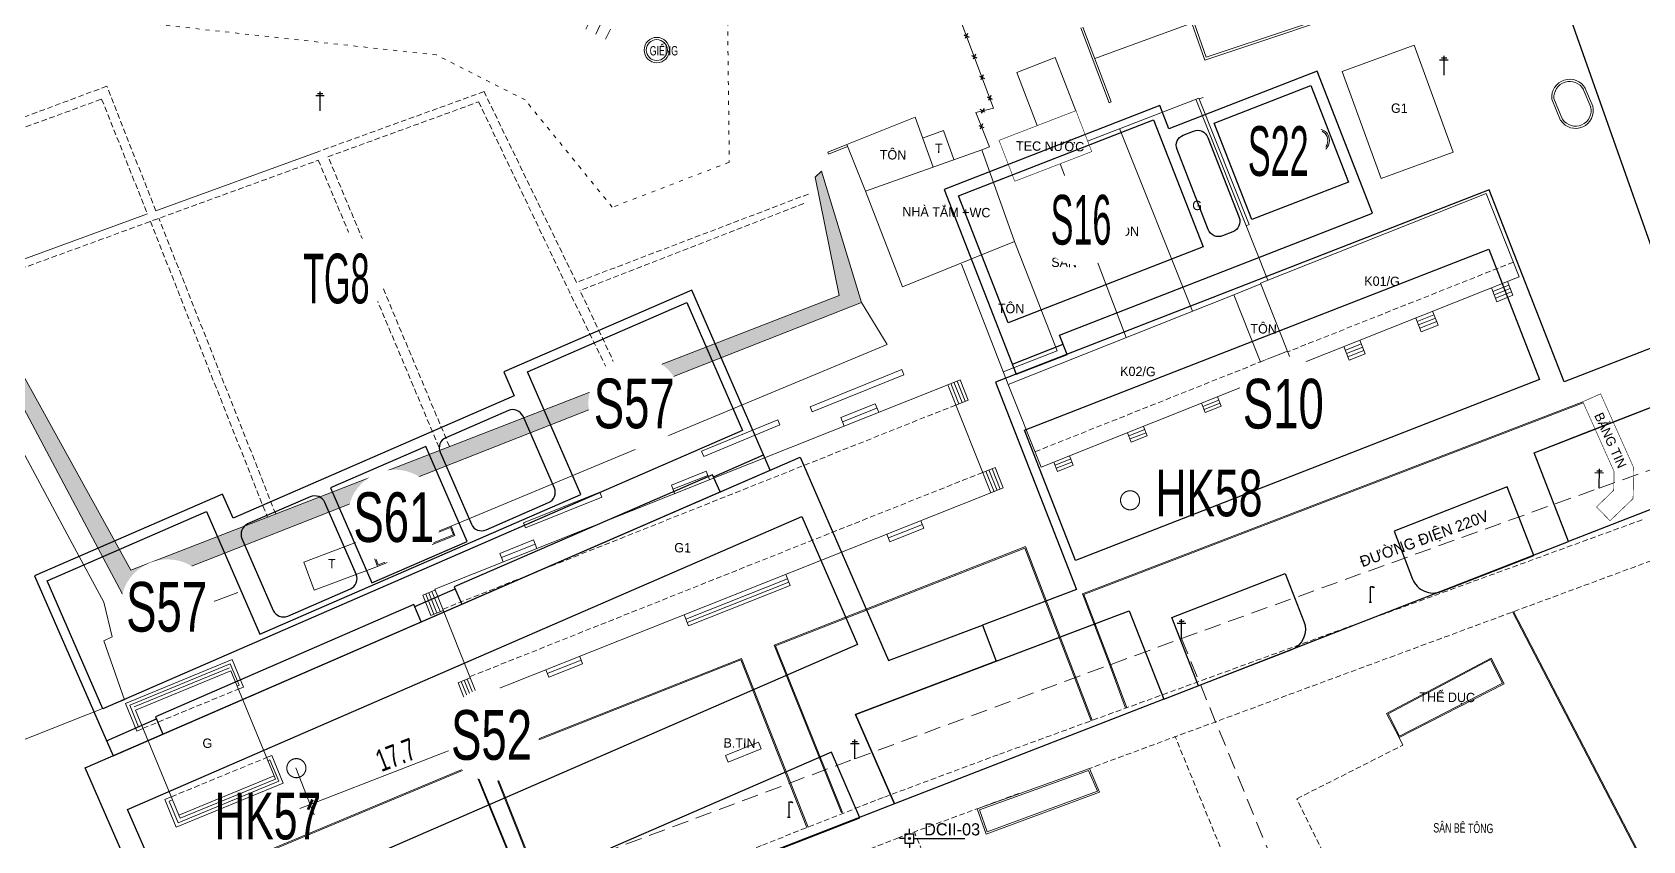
# Model space of a CAD drawing. Header units: inches. Extents: x 496359 to 501064, y 2374078 to 2377203.
# Drawn here: x 500071.6 to 500217.5, y 2376399.7 to 2376473 of the extents above; entities that cross this region are included whole.
import ezdxf
from ezdxf.enums import TextEntityAlignment as Align

# ---------------------------------------------------------------- set-up
doc = ezdxf.new("R2010")
doc.units = ezdxf.units.IN
doc.header["$MEASUREMENT"] = 0
doc.linetypes.add('ACAD_ISO03W100', pattern=[30, 12, -18])
doc.linetypes.add('DASHED', pattern=[0.75, 0.5, -0.25])
for name, color, linetype in [('cd', 7, 'Continuous'), ('chu', 6, 'Continuous'), ('MANH', 147, 'Continuous'), ('MOC - DC2', 1, 'Continuous'), ('NOI', 2, 'Continuous'), ('tl', 8, 'Continuous')]:
    doc.layers.add(name, color=color, linetype=linetype)
for name, color, linetype, lineweight in [('EG Text2', 7, 'Continuous', 18), ('ISO', 252, 'Continuous', 20), ('LC Dim', 8, 'Continuous', 18), ('LC Net dam 1', 30, 'Continuous', 30), ('LC Net manh', 239, 'Continuous', 5)]:
    doc.layers.add(name, color=color, linetype=linetype, lineweight=lineweight)
doc.styles.add('dien giai', font='', dxfattribs={"width": 0.8})
doc.styles.add('EG Hai', font='')
doc.styles.add('style1', font='')
doc.styles.get('dien giai').set_extended_font_data('.VnArial NarrowH')
doc.styles.get('EG Hai').set_extended_font_data('.VnArial NarrowH')
doc.styles.get('style1').set_extended_font_data('.VnAvantH')
doc.dimstyles.new('DIM300', dxfattribs={"dimscale": 0.5, "dimtxt": 2, "dimasz": 0.007, "dimexe": 1, "dimexo": 0, "dimgap": 0.4, "dimtad": 1, "dimtoh": 1, "dimdec": 1, "dimzin": 1, "dimdsep": 46, "dimtxsty": 'dien giai', "dimblk": 'rowdim', "dimcen": 2.5, "dimclrd": 256, "dimclre": 256, "dimclrt": 2, "dimazin": 0, "dimtfac": 1, "dimtdec": 1, "dimtix": 1, "dimtmove": 2, "dimatfit": 0, "dimldrblk": 'dot leader', "dimfxl": 2, "dimtolj": 1, "dimtzin": 0, "dimlwd": -1, "dimlwe": -1, "dimarcsym": 1})

# ---------------------------------------------------------------- blocks, each defined once
blk = doc.blocks.new('cdien')
at = {"layer": 'cd', "extrusion": (-0.000518657, 0.000768986, 1)}
for p, q in [((-0.46, 3.14, 0), (0.49, 3.14, 0)), ((0, 0), (0, 3.5, 0)), ((-0.8, 2.78, 0), (0.76, 2.78, 0))]:
    blk.add_line(p, q, dxfattribs=at)
blk = doc.blocks.new('r')
at = {"layer": 'tl', "color": 7}
for points in [[(0.18, -0.18), (-0.18, 0.18)], [(0.18, 0.18), (-0.18, -0.18)]]:
    blk.add_lwpolyline(points, dxfattribs=at)
blk = doc.blocks.new('t2')
at = {"layer": 'tl', "color": 250, "lineweight": 0}
for p, q in [((-2, 0), (-2, -1)), ((-1, 0), (-1, -1)), ((0, 0), (0, -2.5))]:
    blk.add_line(p, q, dxfattribs=at)
blk = doc.blocks.new('chieusang')
at = {"layer": 'cd', "extrusion": (-0.000518657, 0.000768986, 1)}
for p, q in [((-0.2, 0, 0), (0.2, 0, 0)), ((-0.03, 2.38, 0), (0.1, 2.57, 0)), ((-0.03, 2.38, 0), (-0.03, 0.03, 0)), ((0.1, 2.57, 0), (0.34, 2.61, 0)), ((0.34, 2.44, 0), (0.34, 2.61, 0)), ((0.34, 2.61, 0), (0.56, 2.54, 0)), ((0.54, 2.37, 0), (0.34, 2.44, 0)), ((0.58, 2.47, 0), (0.54, 2.37, 0)), ((0.56, 2.54, 0), (0.58, 2.47, 0))]:
    blk.add_line(p, q, dxfattribs=at)
blk = doc.blocks.new('MOC')
at = {"layer": 'MOC - DC2'}
for points in [[(-0.4, 0), (-0.9, 0)], [(0, 0.4), (0, 0.9)], [(0.4, 0), (5.03, 0)], [(0, -0.4), (0, -0.9)]]:
    blk.add_lwpolyline(points, dxfattribs=at)
blk.add_lwpolyline([(-0.4, -0.4), (0.4, -0.4), (0.4, 0.4), (-0.4, 0.4)], close=True, dxfattribs=at)
blk.add_circle((0, 0), 0.0868, dxfattribs=at)
blk = doc.blocks.new('Nền HT mới')
at = {"layer": 'MANH', "lineweight": 0}
h = blk.add_hatch(dxfattribs=at)
h.set_pattern_fill('HONEY', color=8, scale=3, style=0)
h.set_pattern_definition([(0, (200.56042, 141.38282), (0.5625, 0.3247595), [0.375, -0.75]), (120, (200.56042, 141.38282), (-0.5625, 0.3247595), [0.375, -0.75]), (60, (200.56042, 141.38282), (1e-09, 0.649519), [-0.75, 0.375])])
h.paths.add_polyline_path([(267.55, 167.78), (263.92, 179.69), (263.36, 179.13), (265.52, 168.41), (201.35, 143.5), (180.43, 181.37), (179.98, 181.17), (180.06, 180.84), (191.61, 158.22), (197.64, 146.89), (200.56, 141.38)])
at = {"layer": 'MANH', "color": 1, "linetype": 'DASHED', "lineweight": 0, "ltscale": 3, "elevation": -28.38}
for points in [[(92.05, 52.59), (119.84, 64.48), (146.69, 76.35), (173.15, 88.06), (201.06, 100.39), (229.35, 112.33), (266.95, 126.39), (296.55, 137.3), (334.39, 150.94), (394.99, 172.54), (493.57, 208.22), (554.51, 229.52), (562.77, 214.46), (570.46, 194.28), (580.63, 169.79), (591.55, 141.92), (602.45, 113.39), (610.19, 94.18)], [(296.55, 137.3), (308.63, 107.72), (320.94, 78.75), (295.28, 58.9), (270.43, 45.09), (239.68, 32.37), (209.79, 20.25), (183.93, 9.6), (120.59, -15.78), (90.69, -27.72), (65.23, -38.06), (38.28, -49.14), (9.68, -60.81), (-18.05, -71.82), (-45.98, -83.15), (-74.53, -95.17)]]:
    blk.add_lwpolyline(points, dxfattribs=at)
at = {"layer": 'MANH', "lineweight": 0, "elevation": -28.38}
for points in [[(279.16, 181.88), (277.9, 185), (279.5, 185.39), (271.85, 205.88), (280.48, 210.16)], [(298.65, 189.74), (295.23, 199.58), (312.73, 205.34), (315.6, 196.85), (314.93, 195.2), (298.65, 189.74)], [(290, 185.88), (287.43, 192.66)], [(290.18, 185.95), (287.61, 192.73)], [(288.69, 189.89), (297.2, 193.02)], [(286.98, 185.16), (285.11, 189.98), (281.62, 188.63), (283.48, 183.81)], [(311.11, 188.72), (317.62, 191.11)], [(317.62, 191.11), (321.15, 181.4)], [(311.11, 188.72), (314.64, 179.02)], [(332.94, 187.1), (333.62, 185.48)], [(333.13, 187.18), (333.81, 185.56)], [(298.13, 186.3), (288.04, 182.41)], [(290, 185.88), (290.18, 185.95)], [(297.85, 186.19), (304.37, 169.78)], [(298.13, 186.3), (302.69, 174.83)], [(298.52, 186.36), (298.15, 186.24)], [(330.1, 186.21), (330.9, 184.27)], [(330.29, 186.25), (331.08, 184.35)], [(272.42, 184.57), (266.22, 182.09)], [(272.42, 184.57), (274.03, 180.05)], [(273.09, 182.68), (274.97, 183.36)], [(274.97, 183.36), (275.91, 180.72)], [(290.94, 183.53), (297.54, 166.98)], [(265.52, 168.41), (201.35, 143.5), (180.43, 181.37)], [(218.39, 181.47), (203.61, 176.08)], [(266.22, 182.09), (264.49, 181.41), (264.49, 181.41)], [(264.56, 181.23), (264.49, 181.41)], [(266.29, 181.9), (264.56, 181.23)], [(266.22, 182.09), (267.91, 177.86)], [(278.44, 181.62), (267.91, 177.86)], [(278.44, 181.62), (279.16, 181.88)], [(281.41, 173.3), (278.44, 181.62)], [(314.64, 179.02), (321.16, 181.39)], [(265.52, 168.41), (263.36, 179.13), (263.92, 179.69)], [(267.55, 167.78), (263.92, 179.69)], [(291.54, 164.58), (285.55, 180.35)], [(281.41, 173.3), (271.26, 169.2), (267.91, 177.86)], [(324.15, 177.64), (303.71, 169.52)], [(327.15, 170.09), (324.15, 177.64)], [(202.85, 175.8), (186.76, 169.92)], [(302.41, 174.72), (302.69, 174.83)], [(281.41, 173.3), (285.27, 163.37)], [(280.85, 160.32), (276.6, 171.24)], [(301.29, 168.47), (303.73, 169.45)], [(306.7, 161.97), (303.7, 169.52)], [(327.15, 170.09), (306.71, 161.96)], [(326.2, 169.34), (324.75, 168.76)], [(326.56, 168.42), (326.07, 169.66)], [(280.85, 160.32), (301.29, 168.47)], [(304.26, 160.99), (301.29, 168.47)], [(325.12, 167.84), (324.62, 169.09)], [(326.32, 169.03), (324.87, 168.45)], [(326.44, 168.72), (325, 168.15)], [(326.56, 168.42), (325.12, 167.84)], [(267.55, 167.78), (200.56, 141.38), (197.64, 146.89), (191.61, 158.22)], [(230.37, 147.48), (269.89, 163.96), (267.55, 167.78)], [(318.27, 165.12), (317.77, 166.36)], [(319.42, 166.64), (317.9, 166.04)], [(319.79, 165.72), (319.3, 166.97)], [(319.55, 166.34), (318.02, 165.73)], [(319.67, 166.03), (318.15, 165.43)], [(319.79, 165.72), (318.27, 165.12)], [(311.75, 162.53), (311.26, 163.77)], [(312.84, 164.03), (311.39, 163.45)], [(312.96, 163.72), (311.51, 163.14)], [(313.2, 163.11), (312.71, 164.35)], [(285.27, 163.37), (280.4, 161.47)], [(303.71, 162.38), (306.16, 163.35)], [(313.08, 163.41), (311.63, 162.84)], [(313.2, 163.11), (311.75, 162.53)], [(271.2, 161.68), (262.9, 158.31)], [(271.38, 161.21), (263.08, 157.85)], [(271.38, 161.21), (271.2, 161.68)], [(275.37, 160.31), (276.49, 160.75)], [(276.66, 158.7), (275.93, 160.53)], [(276.94, 158.81), (276.21, 160.64)], [(277.22, 158.92), (276.49, 160.75)], [(283.82, 152.84), (304.26, 160.99)], [(275.37, 160.31), (228.89, 141.78)], [(279.28, 150.5), (275.37, 160.31)], [(276.38, 158.59), (275.65, 160.42)], [(283.82, 152.84), (280.85, 160.32)], [(300.14, 158.35), (299.8, 159.2)], [(189.76, 157.64), (196.02, 145.91), (198.89, 140.6), (199.65, 137.44)], [(263.08, 157.85), (262.9, 158.31)], [(268.8, 158.58), (265.67, 157.33)], [(265.83, 156.95), (268.95, 158.19)], [(268.8, 158.58), (269.11, 157.81)], [(276.09, 158.47), (277.22, 158.92)], [(332.91, 158.76), (287.57, 141.36)], [(332.95, 158.67), (287.7, 141.3)], [(298.7, 157.78), (298.37, 158.63)], [(298.48, 158.33), (299.92, 158.91)], [(298.59, 158.06), (300.03, 158.63)], [(298.7, 157.78), (300.14, 158.35)], [(259.97, 157.13), (253.06, 154.28)], [(260.16, 156.66), (253.25, 153.81)], [(260.16, 156.66), (259.97, 157.13)], [(265.67, 157.33), (265.98, 156.56)], [(291.77, 155.67), (293.22, 156.24)], [(293.44, 155.68), (293.1, 156.53)], [(291.99, 155.11), (291.65, 155.96)], [(291.88, 155.39), (293.33, 155.96)], [(291.99, 155.11), (293.44, 155.68)], [(253.25, 153.81), (253.06, 154.28)], [(285.31, 152.45), (284.97, 153.3)], [(285.09, 153.01), (286.51, 153.58)], [(285.2, 152.73), (286.62, 153.3)], [(286.73, 153.02), (286.4, 153.87)], [(250.32, 151.21), (253.48, 152.47)], [(250.47, 150.83), (253.64, 152.09)], [(253.48, 152.47), (253.79, 151.71)], [(278.54, 152.36), (279.66, 152.8)], [(279.56, 150.61), (278.82, 152.47)], [(279.84, 150.72), (279.1, 152.58)], [(280.12, 150.83), (279.38, 152.69)], [(280.4, 150.95), (279.66, 152.8)], [(285.31, 152.45), (286.73, 153.02)], [(285.31, 152.45), (286.73, 153.02)], [(279.28, 150.5), (232.79, 132)], [(236.91, 147.8), (243.83, 150.57)], [(244.01, 150.1), (243.83, 150.57)], [(250.32, 151.21), (250.62, 150.44)], [(279.28, 150.5), (280.4, 150.95)], [(237.1, 147.33), (244.01, 150.1)], [(223.39, 144.69), (230.37, 147.48)], [(230.71, 146.64), (230.37, 147.48)], [(236.91, 147.8), (237.1, 147.33)], [(269.99, 146.41), (273.07, 147.64)], [(273.2, 147.3), (272.93, 147.97)], [(217.02, 144.22), (222.75, 146.38)], [(223.71, 143.84), (222.75, 146.38)], [(223.51, 144.63), (230.31, 147.35)], [(223.71, 143.84), (230.71, 146.64)], [(223.76, 143.97), (230.58, 146.7)], [(230.58, 146.7), (230.31, 147.35)], [(234.77, 145.01), (237.83, 146.23)], [(237.83, 146.23), (238.14, 145.47)], [(270.13, 146.07), (269.86, 146.75)], [(273.2, 147.3), (270.13, 146.07)], [(223.76, 143.97), (223.51, 144.63)], [(234.77, 145.01), (235.07, 144.24)], [(234.92, 144.63), (237.99, 145.85)], [(265.74, 121.48), (259.63, 136.68), (282.4, 145.63), (288.45, 129.88)], [(265.84, 121.51), (259.76, 136.62), (282.35, 145.5), (288.36, 129.84)], [(217.97, 141.68), (217.02, 144.22)], [(217.97, 141.68), (223.71, 143.84)], [(261.08, 142.1), (260.69, 143.1)], [(228.9, 141.67), (227.79, 141.22)], [(229.36, 139.73), (228.62, 141.56)], [(232.79, 132), (228.89, 141.78)], [(260.84, 142.72), (251.63, 139.05)], [(260.96, 142.41), (251.75, 138.74)], [(261.08, 142.1), (251.87, 138.44)], [(200.56, 141.38), (203.38, 138.61), (211.03, 141.46)], [(228.52, 139.39), (227.79, 141.22)], [(228.8, 139.5), (228.07, 141.33)], [(229.08, 139.62), (228.34, 141.44)], [(290, 135.04), (287.57, 141.36)], [(290.09, 135.07), (287.7, 141.3)], [(229.65, 139.85), (228.52, 139.39)], [(251.87, 138.44), (251.48, 139.44)], [(356.93, 109.71), (345.34, 103.48), (326.55, 139.71)], [(355.86, 109.24), (345.38, 103.62), (326.64, 139.75)], [(199.65, 137.44), (198.89, 137.08), (200.76, 131.73), (185.87, 125.83)], [(202.46, 129.14), (201.88, 128.9), (200.85, 131.41), (210.52, 135.39), (211.55, 132.89), (211.08, 132.69)], [(202.34, 129.42), (202.04, 129.29), (201.24, 131.24), (210.36, 135), (211.16, 133.05), (210.96, 132.97)], [(201.65, 131.09), (210.3, 134.65)], [(201.78, 130.79), (210.42, 134.35)], [(201.78, 130.79), (210.42, 134.35)], [(214.33, 124.85), (210.42, 134.35)], [(262.71, 120.19), (256.67, 135.49), (233.77, 126.4), (239.9, 110.97)], [(262.61, 120.15), (256.61, 135.36), (233.9, 126.35), (240, 111.01)], [(239.21, 133.79), (238.95, 134.45)], [(239.08, 134.11), (242.15, 135.34)], [(242.28, 135.01), (239.21, 133.79)], [(242.28, 135.01), (242.02, 135.67)], [(290, 135.04), (291.48, 130.97)], [(290.09, 135.07), (291.58, 131.01)], [(316.26, 128.31), (315.13, 130.5), (324.59, 135.51), (325.78, 133.2), (316.26, 128.31)], [(232.1, 133.73), (230.99, 133.28)], [(231.74, 131.43), (230.99, 133.28)], [(232.02, 131.54), (231.27, 133.4)], [(232.29, 131.65), (231.55, 133.51)], [(232.57, 131.77), (231.82, 133.62)], [(325.78, 133.2), (316.26, 128.31)], [(232.85, 131.88), (231.74, 131.43)], [(201.78, 130.79), (205.69, 121.29)], [(255.23, 126.69), (258.22, 127.91)], [(255.47, 126.08), (258.47, 127.3)], [(258.47, 127.3), (258.22, 127.91)], [(316.61, 127.63), (316.26, 128.31)], [(205.01, 122.94), (204.43, 122.7), (205.46, 120.2), (215.14, 124.18), (214.11, 126.69), (213.63, 126.49)], [(205.12, 122.66), (204.82, 122.54), (205.62, 120.59), (214.75, 124.35), (213.94, 126.29), (213.74, 126.21)], [(219.76, 102.37), (217.76, 107.11), (213.42, 117.91), (232.37, 125.85), (238.67, 110.46)], [(219.85, 102.41), (217.85, 107.15), (213.55, 117.86), (232.32, 125.72), (238.58, 110.43)], [(255.47, 126.08), (255.23, 126.69)], [(205.69, 121.29), (214.33, 124.85)], [(205.81, 120.99), (214.45, 124.55)], [(214.33, 124.85), (214.45, 124.55)], [(205.69, 121.29), (205.81, 120.99)]]:
    blk.add_lwpolyline(points, dxfattribs=at)
for points in [[(298.77, 190), (295.49, 199.45), (312.61, 205.08), (315.38, 196.85), (314.78, 195.36)], [(316.3, 128.45), (315.27, 130.46), (324.54, 135.38), (325.64, 133.25)], [(278.04, 121.86), (278.84, 119.56), (289.12, 123.36), (288.22, 125.52)], [(278.23, 121.77), (278.93, 119.75), (288.92, 123.44), (288.13, 125.33)]]:
    blk.add_lwpolyline(points, close=True, dxfattribs=at)
at = {"layer": 'MANH', "linetype": 'ACAD_ISO03W100', "lineweight": 0, "ltscale": 0.03, "elevation": -28.38}
blk.add_lwpolyline([(255.4, 195.05), (255.57, 180.48), (244.97, 176.4), (237.08, 186.13), (229.05, 190.21), (195.11, 193.93), (194.05, 198.55)], dxfattribs=at)
at = {"layer": 'MANH', "linetype": 'DASHED', "lineweight": 0, "elevation": -28.38}
for points in [[(203.61, 176.08), (199.17, 187.38), (180.88, 180.55)], [(262.74, 177.6), (241.72, 169.59), (233.35, 186.89), (218.39, 181.47)], [(181.28, 179.83), (198.7, 186.21), (202.85, 175.8)], [(219.21, 180.98), (232.86, 185.96), (241.09, 168.72)], [(230.21, 154.7), (219.21, 180.98)], [(187.12, 169.27), (218.33, 180.67), (229.38, 154.38)], [(262.32, 176.73), (242.04, 168.85)], [(203.12, 175.12), (213.72, 148.3)], [(214.47, 148.6), (203.88, 175.4)], [(326.62, 171.43), (306.18, 163.3)], [(245.1, 160.48), (241.09, 168.72)], [(245.85, 160.77), (242.04, 168.85)], [(283.27, 154.23), (303.71, 162.38)], [(276.09, 158.47), (229.61, 139.95)], [(278.54, 152.36), (232.06, 133.83)], [(202.45, 129.15), (211.09, 132.71)], [(319.87, 69.79), (295.95, 128.45)], [(335.13, 112.35), (334.48, 113.62), (326.09, 109.26), (325.61, 110.2), (315.64, 105.15), (306.99, 122.76), (316.61, 127.63)], [(205.01, 122.94), (213.65, 126.5)]]:
    blk.add_lwpolyline(points, dxfattribs=at)
at = {"layer": 'MANH', "color": 1, "linetype": 'DASHED', "lineweight": 0, "const_width": 0.05, "elevation": -28.38}
blk.add_lwpolyline([(288.41, 181.45), (281.44, 178.76), (280.01, 182.47), (286.98, 185.16), (288.41, 181.45)], dxfattribs=at)
at = {"layer": 'MANH', "lineweight": 0, "const_width": 0.05, "elevation": -28.38}
blk.add_lwpolyline([(332.91, 158.76), (335.74, 152.44), (335.71, 150.74), (334.15, 149.23), (335.37, 147.97), (337.46, 149.98), (337.51, 152.8), (334.52, 159.48), (332.93, 158.78)], dxfattribs=at)
at = {"layer": 'MANH', "color": 3, "linetype": 'DASHED', "lineweight": 0, "elevation": -28.38}
for points in [[(116.69, 56.56), (131.71, 63.03), (142.08, 67.57), (154.42, 73.1), (167.02, 78.93), (181.02, 85.32), (193.82, 91.09), (206.39, 96.65), (218.78, 102.04), (232.2, 107.82), (246.18, 113.54), (258.58, 118.56), (269.62, 122.92), (280.04, 126.8), (338.39, 148.1)], [(339.11, 144.35), (288.22, 125.52)], [(281.81, 123.25), (270.9, 119.23), (260.65, 115.16), (247.18, 109.64), (234.16, 104.27), (219.66, 98.25), (208.12, 93.11), (195.09, 87.28), (183.09, 81.93), (168.15, 75.15), (156.14, 69.52), (143.07, 63.7), (130.27, 58.14)], [(278.04, 121.86), (278.04, 121.86)], [(275.54, 111.75), (272.35, 119.75)]]:
    blk.add_lwpolyline(points, dxfattribs=at)
at = {"layer": 'MANH', "lineweight": 0}
for centre, radius in [((249, 190.66, -8.48), 1.15), ((249, 190.66, -8.48), 0.948), ((308.89, 182.46, -1.98), 1.06), ((308.89, 182.46, -1.98), 0.915)]:
    blk.add_circle(centre, radius, dxfattribs=at)
for centre, radius, start, end in [((331.72, 186.38, -2.09), 1.63, 29.6501, 186.0163), ((331.72, 186.38, -2.09), 1.43, 29.6501, 184.8893), ((332.25, 185.16, -2.09), 1.61, 213.3469, 14.4511), ((332.25, 185.16, -2.09), 1.41, 213.3469, 14.4511)]:
    blk.add_arc(centre, radius, start, end, dxfattribs=at)
at = {"layer": 'MOC - DC2', "lineweight": 0}
for p in [(271.89, 119.15, -1.53), (271.89, 119.15, -1.52)]:
    blk.add_point(p, dxfattribs=at)
at = {"layer": 'cd', "lineweight": 0}
for name, p, xscale, yscale, zscale, rotation in [('cdien', (320.33, 188.37, -1.99), 0.5, 0.5, 0.5, 359.8940276752251), ('cdien', (218.5, 185.14, -4.66), 0.5, 0.5, 0.5, 0.152441407077486), ('cdien', (334.39, 150.94, -0.85), 0.5, 0.5, 0.5, 359.2672157837458), ('chieusang', (313.66, 140.59, -1.48), 0.5499999999883585, 0.5499999999883585, 0.5499999999883585, 359.8380142929382), ('cdien', (296.55, 137.3, -1.6), 0.5, 0.5, 0.5, 359.8940276752251), ('cdien', (266.95, 126.39, -1.52), 0.5, 0.5, 0.5, 0.152441407077486), ('chieusang', (260.97, 121.08, -1.32), 0.5499999999883585, 0.5499999999883585, 0.5499999999883585, 359.8380142929382)]:
    blk.add_blockref(name, p, dxfattribs=dict(at, xscale=xscale, yscale=yscale, zscale=zscale, rotation=rotation))
at = {"layer": 'MOC - DC2', "lineweight": 0}
blk.add_blockref('MOC', (271.89, 119.15, -1.51), dxfattribs=at)
at = {"layer": 'NOI', "lineweight": 0}
for name, p, rotation in [('t2', (242.57, 192.55, -28.38), 153.5511473736087), ('r', (277.06, 191.94, -2.26), 110.4797575865311), ('r', (277.76, 190.06, -2.26), 110.4797575865311), ('r', (278.46, 188.19, -2.26), 110.4797575865311), ('r', (278.52, 185.15, -2.26), 13.66678110070635), ('r', (279.16, 186.32, -2.26), 110.4797575865311), ('r', (278.41, 183.73, -2.26), 111.8372890909935)]:
    blk.add_blockref(name, p, dxfattribs=dict(at, rotation=rotation))
at = {"layer": 'chu', "color": 6, "lineweight": 0, "style": 'style1', "width": 0.7}
blk.add_text('GIÕNG', height=0.85, dxfattribs=at).set_placement((248.36, 190.17, -28.38))
at = {"layer": 'chu', "color": 6, "lineweight": 0, "style": 'style1'}
for s, height, rotation, p in [('G1', 0.85, 359.2672, (315.52, 184.97, -28.38)), ('TEC N¦íC', 0.85, 359.2672, (281.55, 181.55, -28.38)), ('T¤N', 0.85, 359.2672, (269.2, 180.75, -28.38)), ('T', 0.85, 359.2672, (274.2, 181.32, -28.38)), ('NHµ T¾M +WC', 0.85, 359.2672, (271.24, 175.59, -28.38)), ('G', 0.85, 359.2672, (297.51, 176.15, -28.38)), ('T¤N', 0.85, 359.2672, (290.3, 173.81, -28.38)), ('S¢N', 0.85, 359.2672, (284.74, 170.99, -28.38)), ('K01/G', 0.85, 359.2672, (313.1, 169.29, -28.38)), ('T¤N', 0.85, 359.2672, (279.9, 166.81, -28.38)), ('T¤N', 0.85, 359.2672, (302.78, 164.97, -28.38)), ('K02/G', 0.85, 359.2672, (290.98, 161.11, -28.38)), ('B¶NG TIN', 0.85, 294.2264, (333.92, 157.54, -28.38)), ('§¦êNG §IÖN 220V', 1, 20.2362, (312.93, 143.75, -28.38)), ('G1', 0.85, 359.2672, (250.58, 145.11, -28.38)), ('T', 0.85, 359.2672, (219.21, 143.66, -28.38)), ('THÓ DôC', 0.85, 359.2672, (318.09, 131.58, -28.38)), ('G', 0.85, 359.2672, (207.83, 127.38, -28.38)), ('B.TIN', 0.85, 359.2672, (255.04, 127.41, -28.38))]:
    blk.add_text(s, height=height, rotation=rotation, dxfattribs=at).set_placement(p)
blk.add_text('HOA', height=0.85, dxfattribs=at).set_placement((225.78, 145.31, -1.66))
at = {"layer": 'chu', "color": 6, "lineweight": 0, "style": 'style1', "width": 0.7}
blk.add_text('S¢N B£ T¤NG', height=0.85, rotation=359.2672, dxfattribs=at).set_placement((319.36, 119.71, -28.38))
at = {"layer": 'MOC - DC2', "lineweight": 0, "style": 'style1'}
blk.add_text('DCII-03', height=1.1, dxfattribs=at).set_placement((273.23, 119.44, -1.51))
blk = doc.blocks.new('rowdim')
blk.add_line((-200, 0), (200, 0))
at = {"const_width": 50}
blk.add_lwpolyline([(-71, -71), (71, 71)], dxfattribs=at)
blk = doc.blocks.new('*D482')
at = {"layer": 'Defpoints', "color": 0, "transparency": 16777216}
for p in [(500111.99, 2376412.77), (500095.49, 2376406.35), (500096.8, 2376403)]:
    blk.add_point(p, dxfattribs=at)
at = {"layer": 'LC Dim', "transparency": 16777216}
for p, q in [((500111.99, 2376412.77), (500113.66, 2376408.49)), ((500113.29, 2376409.42), (500096.8, 2376403)), ((500095.49, 2376406.35), (500097.16, 2376402.07))]:
    blk.add_line(p, q, dxfattribs=at)
at = {"layer": 'LC Dim', "transparency": 16777216, "xscale": 0.005, "yscale": 0.005, "zscale": 0.005}
for p, rotation in [((500113.29, 2376409.43), 21.28612760796487), ((500096.8, 2376403), 201.2861276079649)]:
    blk.add_blockref('rowdim', p, dxfattribs=dict(at, rotation=rotation))
at = {"layer": 'LC Dim', "color": 2, "transparency": 16777216, "insert": (500104.54, 2376407.52), "char_height": 2, "attachment_point": 5, "rotation": 21.2861, "style": 'dien giai'}
blk.add_mtext('\\A1;17.7', dxfattribs=at)
blk = doc.blocks.new('dot leader')
at = {"const_width": 50}
blk.add_lwpolyline([(-25, 0, 1), (25, 0, 1)], format="xyb", close=True, dxfattribs=at)

msp = doc.modelspace()

# ---------------------------------------------------------------- linework, layer by layer
at = {"layer": 'LC Net dam 1'}
for points in [[(500265.14, 2376446.61), (500246.99, 2376497.91), (500207.57, 2376483.97), (500225.71, 2376432.67), (500229.76, 2376434.25)], [(500225.71, 2376432.67), (500210.82, 2376426.87), (500207.69, 2376434.91), (500222.83, 2376440.81)], [(500110.53, 2376421.18), (500133.94, 2376431.37), (500133.26, 2376432.92), (500109.85, 2376422.74)], [(500171.01, 2376420.57), (500174.13, 2376412.57), (500149.74, 2376403.06), (500146.21, 2376411.18)]]:
    msp.add_lwpolyline(points, close=True, dxfattribs=at)
for points in [[(500160.42, 2376442.95), (500165.03, 2376444.75)], [(500133.34, 2376432.74), (500137.87, 2376434.71)], [(500106.27, 2376420.96), (500109.93, 2376422.56)], [(500078.33, 2376408.8), (500082.86, 2376410.78)]]:
    msp.add_lwpolyline(points, dxfattribs=at)
at = {"layer": 'LC Net dam 1', "const_width": 0.1}
for points in [[(500170.22, 2376430.6, 1), (500171.95, 2376430.6, 1)], [(500094.68, 2376406.31, 1), (500096.41, 2376406.31, 1)]]:
    msp.add_lwpolyline(points, format="xyb", close=True, dxfattribs=at)
at = {"layer": 'LC Net dam 1'}
for points in [[(500195, 2376427.81), (500196.69, 2376423.46, 0.414214), (500199.28, 2376422.33), (500207.68, 2376425.6), (500205.26, 2376431.81)], [(500174.87, 2376419.97), (500185.14, 2376423.97), (500186.83, 2376419.62, -0.414213), (500185.7, 2376417.03), (500177.29, 2376413.76)], [(500144.02, 2376407.75), (500124.01, 2376399.04), (500125.49, 2376395.63, 0.402893), (500128.06, 2376394.57), (500146.61, 2376401.8)]]:
    msp.add_lwpolyline(points, format="xyb", close=True, dxfattribs=at)

# ---------------------------------------------------------------- block references
at = {"layer": 'LC Net manh'}
msp.add_blockref('Nền HT mới', (499879.2, 2376280.77, 2.92), dxfattribs=at)

# ---------------------------------------------------------------- texts
at = {"layer": 'EG Text2', "style": 'EG Hai', "width": 0.8}
for s, p in [('hk58', (500178.24, 2376431.26, 0.32)), ('hk57', (500092.96, 2376401.96, -25.45))]:
    msp.add_text(s, height=4.224, rotation=0, dxfattribs=at).set_placement(p, align=Align.MIDDLE_CENTER)

# ---------------------------------------------------------------- dimensions: what is measured, and where the dimension line sits
at = {"layer": 'LC Dim'}
dim = msp.add_aligned_dim(p1=(500111.99, 2376412.77, -25.45), p2=(500095.49, 2376406.35, -25.45), distance=3.59, dimstyle='DIM300', override={"dimscale": 1, "dimasz": 0.005, "dimpost": ''}, dxfattribs=at)
dim.commit()
dim.dimension.update_dxf_attribs({"geometry": '*D482', "text_midpoint": (500104.54, 2376407.52, -25.45)})

# ---------------------------------------------------------------- next in the draw order: wipeouts: each hides what was drawn before it
at = {"ltscale": 500}
for points, z in [([(500181.59, 2376459.33), (500181.13, 2376459.88), (500180.88, 2376460.28), (500180.64, 2376460.77), (500180.47, 2376461.3), (500180.38, 2376461.79), (500180.35, 2376462.23), (500180.37, 2376462.76), (500180.43, 2376463.17), (500180.59, 2376463.74), (500180.71, 2376464.05), (500180.93, 2376464.49), (500181.2, 2376464.88), (500181.58, 2376465.32), (500181.98, 2376465.68), (500182.46, 2376466), (500182.91, 2376466.23), (500183.35, 2376466.39), (500183.74, 2376466.49), (500184.25, 2376466.56), (500184.68, 2376466.57), (500185.09, 2376466.54), (500185.63, 2376466.44), (500186.04, 2376466.31), (500186.43, 2376466.15), (500187.02, 2376465.8), (500187.28, 2376465.61), (500187.57, 2376465.34), (500187.83, 2376465.06), (500188.09, 2376464.71), (500188.34, 2376464.3), (500188.5, 2376463.96), (500188.62, 2376463.61), (500188.74, 2376463.16), (500188.8, 2376462.75), (500188.82, 2376462.17), (500188.76, 2376461.62), (500188.66, 2376461.19), (500188.55, 2376460.84), (500188.35, 2376460.39), (500188.13, 2376460.01), (500187.92, 2376459.73), (500187.59, 2376459.34), (500187.32, 2376459.1), (500186.92, 2376458.79), (500186.64, 2376458.63), (500186.39, 2376458.5), (500186.08, 2376458.37), (500185.73, 2376458.25), (500185.4, 2376458.17), (500185.05, 2376458.12), (500184.7, 2376458.1), (500184.41, 2376458.1), (500183.98, 2376458.14), (500183.62, 2376458.21), (500183.21, 2376458.32), (500182.82, 2376458.48), (500182.34, 2376458.74), (500182.12, 2376458.88), (500181.81, 2376459.12)], -373.04), ([(500163.72, 2376453.1), (500163.26, 2376453.65), (500163.01, 2376454.05), (500162.77, 2376454.55), (500162.6, 2376455.07), (500162.51, 2376455.57), (500162.48, 2376456.01), (500162.5, 2376456.53), (500162.56, 2376456.94), (500162.72, 2376457.51), (500162.84, 2376457.83), (500163.07, 2376458.26), (500163.33, 2376458.66), (500163.71, 2376459.09), (500164.12, 2376459.45), (500164.59, 2376459.77), (500165.04, 2376460), (500165.48, 2376460.16), (500165.87, 2376460.26), (500166.38, 2376460.33), (500166.81, 2376460.34), (500167.22, 2376460.31), (500167.76, 2376460.21), (500168.18, 2376460.08), (500168.56, 2376459.92), (500169.15, 2376459.57), (500169.41, 2376459.38), (500169.7, 2376459.11), (500169.96, 2376458.83), (500170.22, 2376458.48), (500170.47, 2376458.07), (500170.63, 2376457.73), (500170.76, 2376457.38), (500170.87, 2376456.93), (500170.93, 2376456.52), (500170.95, 2376455.94), (500170.89, 2376455.39), (500170.79, 2376454.96), (500170.68, 2376454.61), (500170.48, 2376454.16), (500170.26, 2376453.79), (500170.06, 2376453.5), (500169.72, 2376453.11), (500169.46, 2376452.87), (500169.05, 2376452.57), (500168.77, 2376452.4), (500168.52, 2376452.27), (500168.21, 2376452.14), (500167.87, 2376452.03), (500167.53, 2376451.95), (500167.18, 2376451.89), (500166.83, 2376451.87), (500166.54, 2376451.87), (500166.11, 2376451.91), (500165.75, 2376451.98), (500165.34, 2376452.09), (500164.95, 2376452.25), (500164.47, 2376452.51), (500164.25, 2376452.65), (500163.95, 2376452.89)], -406.18), ([(500096.25, 2376447.77), (500095.79, 2376448.32), (500095.53, 2376448.72), (500095.3, 2376449.21), (500095.13, 2376449.74), (500095.04, 2376450.23), (500095.01, 2376450.67), (500095.03, 2376451.2), (500095.09, 2376451.61), (500095.25, 2376452.18), (500095.37, 2376452.49), (500095.59, 2376452.93), (500095.86, 2376453.32), (500096.24, 2376453.76), (500096.64, 2376454.12), (500097.12, 2376454.44), (500097.57, 2376454.67), (500098.01, 2376454.83), (500098.4, 2376454.93), (500098.91, 2376455), (500099.34, 2376455.01), (500099.75, 2376454.98), (500100.29, 2376454.88), (500100.7, 2376454.75), (500101.09, 2376454.59), (500101.67, 2376454.24), (500101.93, 2376454.05), (500102.23, 2376453.78), (500102.49, 2376453.5), (500102.75, 2376453.15), (500103, 2376452.74), (500103.16, 2376452.4), (500103.28, 2376452.05), (500103.4, 2376451.59), (500103.46, 2376451.19), (500103.48, 2376450.61), (500103.42, 2376450.06), (500103.32, 2376449.63), (500103.21, 2376449.28), (500103.01, 2376448.83), (500102.79, 2376448.45), (500102.58, 2376448.17), (500102.25, 2376447.78), (500101.98, 2376447.54), (500101.58, 2376447.23), (500101.3, 2376447.06), (500101.05, 2376446.94), (500100.74, 2376446.81), (500100.39, 2376446.69), (500100.06, 2376446.61), (500099.71, 2376446.56), (500099.36, 2376446.54), (500099.07, 2376446.54), (500098.64, 2376446.58), (500098.28, 2376446.65), (500097.87, 2376446.76), (500097.48, 2376446.92), (500097, 2376447.18), (500096.78, 2376447.32), (500096.47, 2376447.56)], -268.4), ([(500123.24, 2376436.44), (500122.78, 2376436.99), (500122.53, 2376437.39), (500122.29, 2376437.88), (500122.12, 2376438.41), (500122.03, 2376438.9), (500122, 2376439.34), (500122.02, 2376439.87), (500122.08, 2376440.28), (500122.24, 2376440.85), (500122.36, 2376441.17), (500122.58, 2376441.6), (500122.85, 2376441.99), (500123.23, 2376442.43), (500123.64, 2376442.79), (500124.11, 2376443.11), (500124.56, 2376443.34), (500125, 2376443.5), (500125.39, 2376443.6), (500125.9, 2376443.67), (500126.33, 2376443.68), (500126.74, 2376443.65), (500127.28, 2376443.55), (500127.7, 2376443.42), (500128.08, 2376443.26), (500128.67, 2376442.91), (500128.93, 2376442.72), (500129.22, 2376442.45), (500129.48, 2376442.17), (500129.74, 2376441.82), (500129.99, 2376441.41), (500130.15, 2376441.07), (500130.28, 2376440.72), (500130.39, 2376440.27), (500130.45, 2376439.86), (500130.47, 2376439.28), (500130.41, 2376438.73), (500130.31, 2376438.3), (500130.2, 2376437.95), (500130, 2376437.5), (500129.78, 2376437.12), (500129.58, 2376436.84), (500129.24, 2376436.45), (500128.97, 2376436.21), (500128.57, 2376435.9), (500128.29, 2376435.74), (500128.04, 2376435.61), (500127.73, 2376435.48), (500127.38, 2376435.36), (500127.05, 2376435.28), (500126.7, 2376435.23), (500126.35, 2376435.21), (500126.06, 2376435.21), (500125.63, 2376435.25), (500125.27, 2376435.32), (500124.86, 2376435.43), (500124.47, 2376435.59), (500123.99, 2376435.85), (500123.77, 2376435.99), (500123.47, 2376436.23)], -373.04), ([(500182.05, 2376436.42), (500181.59, 2376436.97), (500181.34, 2376437.37), (500181.1, 2376437.87), (500180.93, 2376438.39), (500180.84, 2376438.89), (500180.81, 2376439.33), (500180.83, 2376439.85), (500180.89, 2376440.26), (500181.05, 2376440.83), (500181.17, 2376441.15), (500181.4, 2376441.58), (500181.66, 2376441.98), (500182.04, 2376442.42), (500182.45, 2376442.77), (500182.92, 2376443.09), (500183.37, 2376443.32), (500183.81, 2376443.48), (500184.2, 2376443.58), (500184.71, 2376443.65), (500185.14, 2376443.66), (500185.55, 2376443.63), (500186.09, 2376443.53), (500186.51, 2376443.4), (500186.89, 2376443.24), (500187.48, 2376442.9), (500187.74, 2376442.7), (500188.03, 2376442.43), (500188.29, 2376442.15), (500188.55, 2376441.8), (500188.8, 2376441.39), (500188.96, 2376441.05), (500189.09, 2376440.7), (500189.2, 2376440.25), (500189.26, 2376439.85), (500189.28, 2376439.27), (500189.22, 2376438.72), (500189.13, 2376438.28), (500189.01, 2376437.93), (500188.81, 2376437.48), (500188.59, 2376437.11), (500188.39, 2376436.82), (500188.05, 2376436.44), (500187.79, 2376436.19), (500187.38, 2376435.89), (500187.1, 2376435.72), (500186.85, 2376435.59), (500186.54, 2376435.46), (500186.2, 2376435.35), (500185.86, 2376435.27), (500185.51, 2376435.21), (500185.16, 2376435.19), (500184.88, 2376435.19), (500184.44, 2376435.23), (500184.08, 2376435.3), (500183.67, 2376435.42), (500183.28, 2376435.57), (500182.8, 2376435.83), (500182.58, 2376435.98), (500182.28, 2376436.22)], -265.66), ([(500101.46, 2376426.13), (500101, 2376426.68), (500100.75, 2376427.08), (500100.51, 2376427.57), (500100.34, 2376428.1), (500100.25, 2376428.59), (500100.22, 2376429.03), (500100.24, 2376429.56), (500100.3, 2376429.97), (500100.46, 2376430.54), (500100.58, 2376430.85), (500100.8, 2376431.29), (500101.07, 2376431.68), (500101.45, 2376432.12), (500101.86, 2376432.48), (500102.33, 2376432.8), (500102.78, 2376433.03), (500103.22, 2376433.19), (500103.61, 2376433.29), (500104.12, 2376433.36), (500104.55, 2376433.37), (500104.96, 2376433.34), (500105.5, 2376433.24), (500105.91, 2376433.11), (500106.3, 2376432.95), (500106.89, 2376432.6), (500107.15, 2376432.41), (500107.44, 2376432.14), (500107.7, 2376431.86), (500107.96, 2376431.51), (500108.21, 2376431.1), (500108.37, 2376430.76), (500108.5, 2376430.41), (500108.61, 2376429.96), (500108.67, 2376429.55), (500108.69, 2376428.97), (500108.63, 2376428.42), (500108.53, 2376427.99), (500108.42, 2376427.64), (500108.22, 2376427.19), (500108, 2376426.81), (500107.8, 2376426.53), (500107.46, 2376426.14), (500107.19, 2376425.9), (500106.79, 2376425.59), (500106.51, 2376425.43), (500106.26, 2376425.3), (500105.95, 2376425.17), (500105.6, 2376425.05), (500105.27, 2376424.97), (500104.92, 2376424.92), (500104.57, 2376424.9), (500104.28, 2376424.9), (500103.85, 2376424.94), (500103.49, 2376425.01), (500103.08, 2376425.12), (500102.69, 2376425.28), (500102.21, 2376425.54), (500101.99, 2376425.68), (500101.69, 2376425.92)], -373.04), ([(500080.88, 2376418), (500080.41, 2376418.55), (500080.16, 2376418.95), (500079.93, 2376419.45), (500079.76, 2376419.98), (500079.66, 2376420.47), (500079.63, 2376420.91), (500079.65, 2376421.44), (500079.71, 2376421.84), (500079.87, 2376422.41), (500080, 2376422.73), (500080.22, 2376423.16), (500080.48, 2376423.56), (500080.86, 2376424), (500081.27, 2376424.35), (500081.74, 2376424.67), (500082.2, 2376424.9), (500082.63, 2376425.06), (500083.03, 2376425.16), (500083.53, 2376425.23), (500083.96, 2376425.24), (500084.38, 2376425.21), (500084.92, 2376425.11), (500085.33, 2376424.98), (500085.71, 2376424.82), (500086.3, 2376424.48), (500086.56, 2376424.28), (500086.86, 2376424.01), (500087.11, 2376423.73), (500087.38, 2376423.38), (500087.62, 2376422.97), (500087.78, 2376422.63), (500087.91, 2376422.28), (500088.03, 2376421.83), (500088.09, 2376421.43), (500088.1, 2376420.85), (500088.05, 2376420.3), (500087.95, 2376419.86), (500087.83, 2376419.51), (500087.64, 2376419.07), (500087.42, 2376418.69), (500087.21, 2376418.4), (500086.87, 2376418.02), (500086.61, 2376417.77), (500086.2, 2376417.47), (500085.92, 2376417.3), (500085.67, 2376417.17), (500085.37, 2376417.04), (500085.02, 2376416.93), (500084.69, 2376416.85), (500084.34, 2376416.79), (500083.99, 2376416.77), (500083.7, 2376416.77), (500083.27, 2376416.81), (500082.9, 2376416.88), (500082.5, 2376417), (500082.1, 2376417.15), (500081.63, 2376417.41), (500081.41, 2376417.56), (500081.1, 2376417.8)], -373.04), ([(500110.31, 2376406.38), (500109.85, 2376406.93), (500109.59, 2376407.33), (500109.36, 2376407.83), (500109.19, 2376408.36), (500109.1, 2376408.85), (500109.06, 2376409.29), (500109.09, 2376409.82), (500109.15, 2376410.22), (500109.3, 2376410.8), (500109.43, 2376411.11), (500109.65, 2376411.54), (500109.92, 2376411.94), (500110.3, 2376412.38), (500110.7, 2376412.74), (500111.17, 2376413.05), (500111.63, 2376413.28), (500112.07, 2376413.44), (500112.46, 2376413.54), (500112.97, 2376413.61), (500113.4, 2376413.62), (500113.81, 2376413.6), (500114.35, 2376413.49), (500114.76, 2376413.37), (500115.15, 2376413.2), (500115.73, 2376412.86), (500115.99, 2376412.66), (500116.29, 2376412.39), (500116.55, 2376412.12), (500116.81, 2376411.77), (500117.06, 2376411.35), (500117.22, 2376411.01), (500117.34, 2376410.66), (500117.46, 2376410.21), (500117.52, 2376409.81), (500117.54, 2376409.23), (500117.48, 2376408.68), (500117.38, 2376408.24), (500117.27, 2376407.89), (500117.07, 2376407.45), (500116.85, 2376407.07), (500116.64, 2376406.78), (500116.31, 2376406.4), (500116.04, 2376406.16), (500115.63, 2376405.85), (500115.36, 2376405.68), (500115.1, 2376405.55), (500114.8, 2376405.42), (500114.45, 2376405.31), (500114.12, 2376405.23), (500113.77, 2376405.18), (500113.42, 2376405.15), (500113.13, 2376405.15), (500112.7, 2376405.19), (500112.34, 2376405.26), (500111.93, 2376405.38), (500111.54, 2376405.54), (500111.06, 2376405.79), (500110.84, 2376405.94), (500110.53, 2376406.18)], -373.04)]:
    msp.add_wipeout(points, dxfattribs=at).translate(0, 0, z).dxf.layer = 'ISO'

# ---------------------------------------------------------------- next in the draw order: linework, layer by layer
at = {"layer": 'LC Net dam 1'}
for points in [[(500174.61, 2376464.28), (500173.79, 2376466.41), (500154.24, 2376458.79), (500160.77, 2376442.04), (500165.38, 2376443.83), (500164.69, 2376445.58), (500193.05, 2376456.64), (500188.03, 2376469.51)], [(500187.46, 2376468.22), (500190.88, 2376459.46), (500182.12, 2376456.05), (500178.7, 2376464.8)], [(500212.23, 2376436.68), (500222.83, 2376440.81), (500221.16, 2376445.52), (500210.42, 2376441.34), (500203.63, 2376458.74), (500158.9, 2376441.31), (500166.23, 2376422.51), (500157.72, 2376419.28), (500158.96, 2376416.01), (500171.01, 2376420.57), (500174.13, 2376412.57), (500210.82, 2376426.87), (500207.69, 2376434.91), (500207.69, 2376434.91)], [(500203.58, 2376453.36), (500208.19, 2376441.54), (500166.13, 2376425.15), (500161.53, 2376436.97)], [(500138.47, 2376433.34), (500131.37, 2376449.66), (500114.33, 2376442.25), (500115.29, 2376440.06), (500089.81, 2376428.97), (500088.86, 2376431.16), (500071.82, 2376423.75), (500078.93, 2376407.43)], [(500092.23, 2376418.45), (500121.33, 2376431.12), (500116.49, 2376442.25), (500130.92, 2376448.53), (500135.98, 2376436.92), (500078.01, 2376411.69), (500072.95, 2376423.3), (500087.39, 2376429.58)], [(500098.64, 2376431.72), (500102.39, 2376423.1), (500111.01, 2376426.85), (500107.26, 2376435.47)], [(500141.34, 2376429.14), (500146.4, 2376417.51), (500085.31, 2376390.92), (500080.25, 2376402.55)], [(500106.19, 2376421.14), (500082.78, 2376410.96), (500083.46, 2376409.4), (500106.86, 2376419.58)]]:
    msp.add_lwpolyline(points, close=True, dxfattribs=at)
at = {"layer": 'LC Net dam 1', "extrusion": (-1.79173e-09, -7.3133e-10, 1), "elevation": 0}
msp.add_lwpolyline([(500155.53, 2376458.22), (500173.22, 2376465.11), (500177.71, 2376453.58), (500160.03, 2376446.69)], close=True, dxfattribs=at)
at = {"layer": 'LC Net dam 1'}
for points in [[(500180.4, 2376454.95), (500179.47, 2376454.58, -0.414214), (500178.17, 2376455.15), (500175.34, 2376462.42, -0.414213), (500175.91, 2376463.71), (500176.84, 2376464.08, -0.414214), (500178.14, 2376463.51), (500180.97, 2376456.24, -0.414214)], [(500108.57, 2376434.95), (500111.41, 2376428.43, 0.414214), (500112.73, 2376427.92), (500118.4, 2376430.39, 0.414214), (500118.92, 2376431.7), (500116.08, 2376438.22, 0.414214), (500114.77, 2376438.74), (500109.09, 2376436.27, 0.414214)], [(500157.72, 2376419.28), (500158.96, 2376416.01), (500146.21, 2376411.18), (500149.74, 2376403.06), (500107.56, 2376386.62), (500070.01, 2376369.81, -0.417297), (500067.36, 2376370.84), (500063.86, 2376378.86), (500084.47, 2376387.83), (500076.42, 2376406.34), (500141.18, 2376434.52), (500149.21, 2376416.06)], [(500090.61, 2376427.14), (500093.45, 2376420.62, 0.414214), (500094.76, 2376420.1), (500100.44, 2376422.57, 0.414214), (500100.96, 2376423.89), (500098.12, 2376430.4, 0.414214), (500096.8, 2376430.92), (500091.13, 2376428.45, 0.414214)]]:
    msp.add_lwpolyline(points, format="xyb", close=True, dxfattribs=at)

# ---------------------------------------------------------------- next in the draw order: texts
at = {"layer": 'EG Text2', "style": 'EG Hai'}
for s, width, p in [('s22', 0.6, (500184.51, 2376462.27, -373.04)), ('s16', 0.6, (500166.64, 2376456.04, -406.18)), ('tg8', 0.6, (500099.17, 2376450.71, -268.4)), ('S57', 0.8, (500126.16, 2376439.38, -373.04)), ('S10', 0.8, (500184.97, 2376439.36, -265.66)), ('S61', 0.8, (500104.38, 2376429.07, -373.04)), ('S57', 0.8, (500083.79, 2376420.94, -373.04)), ('s52', 0.8, (500113.23, 2376409.32, -373.04))]:
    msp.add_text(s, height=4.5, rotation=0, dxfattribs=dict(at, width=width)).set_placement(p, align=Align.MIDDLE_CENTER)

doc.saveas('drawing.dxf')
